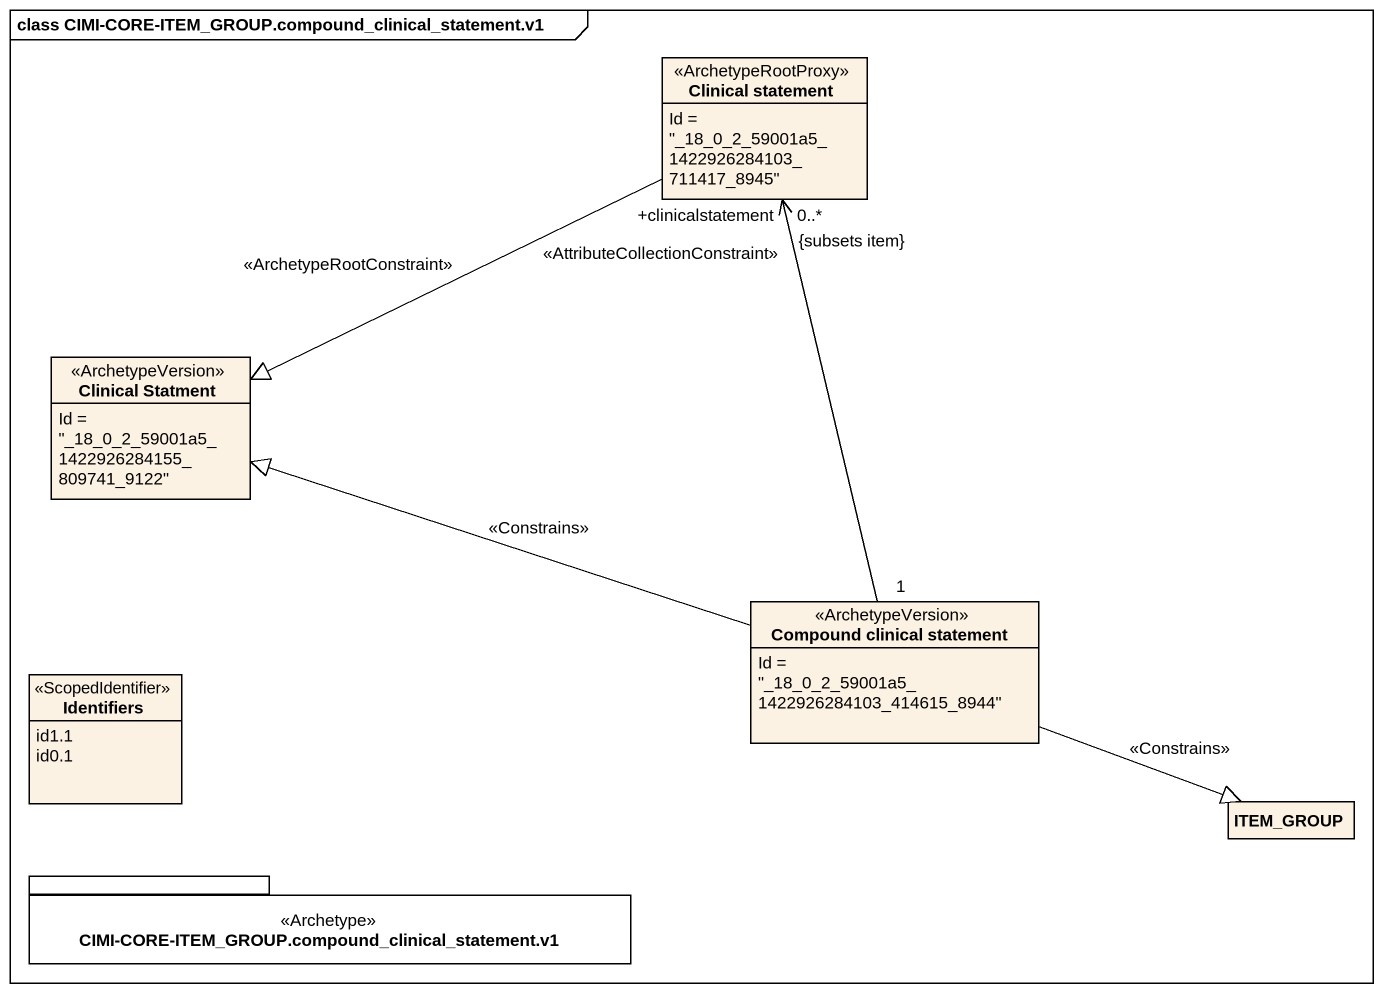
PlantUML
@startuml
mainframe class CIMI-CORE-ITEM_GROUP.compound_clinical_statement.v1
hide circle
hide empty members
class "Clinical statement" as Clinical_statement <<ArchetypeRootProxy>> {
  Id = "_18_0_2_59001a5_1422926284103_711417_8945"
}
class "Clinical Statment" as Clinical_Statment <<ArchetypeVersion>> {
  Id = "_18_0_2_59001a5_1422926284155_809741_9122"
}
class "Compound clinical statement" as Compound_clinical_statement <<ArchetypeVersion>> {
  Id = "_18_0_2_59001a5_1422926284103_414615_8944"
}
enum Identifiers <<ScopedIdentifier>> {
  id1.1
  id0.1
}
class ITEM_GROUP
package "CIMI-CORE-ITEM_GROUP.compound_clinical_statement.v1" as CIMI_CORE_ITEM_GROUP <<Archetype>> {
}
Clinical_statement -left-|> Clinical_Statment : <<ArchetypeRootConstraint>>
Clinical_statement "+clinicalstatement\n<<AttributeCollectionConstraint>>\n0..*\n{subsets item}" <-- "1" Compound_clinical_statement
Compound_clinical_statement -left-|> Clinical_Statment : <<Constrains>>
Compound_clinical_statement -right-|> ITEM_GROUP : <<Constrains>>
@enduml
